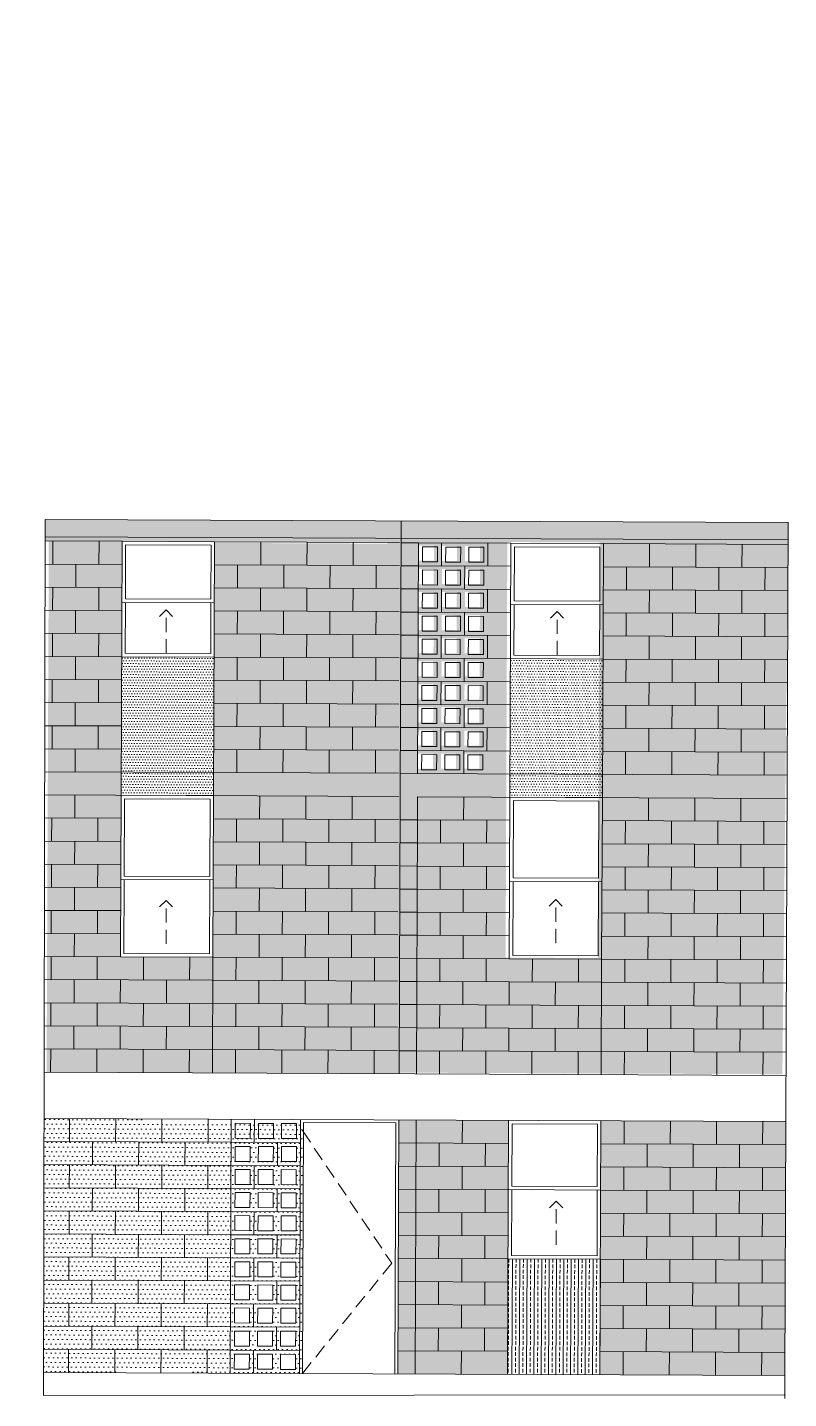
# Model space of a CAD drawing. Header units: inches. Extents: x -26 to 192, y 12 to 124.
# Drawn here: x 49.23 to 62.61, y 100 to 124.14 of the extents above; entities that cross this region are included whole.
import ezdxf

# ---------------------------------------------------------------- set-up
doc = ezdxf.new("R2010")
doc.units = ezdxf.units.IN
doc.header["$MEASUREMENT"] = 0
doc.linetypes.add('HIDDEN', pattern=[0.375, 0.25, -0.125])
for name, color, linetype, lineweight in [('A-ELEV-MBE1', 7, 'Continuous', 35), ('A-ELEV-OVHD', 3, 'HIDDEN', 18), ('A-ELEV-PATT', 8, 'Continuous', 18), ('A-SECT-MCUT', 7, 'Continuous', 35)]:
    doc.layers.add(name, color=color, linetype=linetype, lineweight=lineweight)

msp = doc.modelspace()

# ---------------------------------------------------------------- hatches: boundary and pattern name
at = {"layer": 'A-ELEV-PATT', "lineweight": 0}
h = msp.add_hatch(dxfattribs=at)
h.set_pattern_fill('DOTS,_O', scale=0.049742, angle=90)
h.set_pattern_definition([(90, (134.21021, 679.67103), (-0.078965721, 0.03948286), [0, -0.078965721])])
h.paths.add_polyline_path([(44.283, 115.704), (44.283, 116.531), (38.215, 116.531), (38.215, 115.704)])
h.paths.add_polyline_path([(50.756, 124.139), (52.348, 124.139), (52.348, 124.139), (50.756, 124.139)])
h = msp.add_hatch(dxfattribs=at)
h.set_pattern_fill('DOTS,_O', scale=0.050799, angle=90)
h.set_pattern_definition([(90, (142.39543, 689.23346), (-0.080643944, 0.040321972), [0, -0.080643944])])
h.paths.add_polyline_path([(55.8, 115.453), (49.538, 115.478), (49.537, 115.1), (55.799, 115.068)])
h.paths.add_polyline_path([(57.168, 121.895), (58.793, 121.895), (58.793, 121.895), (57.168, 121.895)])
h = msp.add_hatch(dxfattribs=at)
h.set_pattern_fill('DOTS,_O', scale=0.049742, angle=90)
h.set_pattern_definition([(90, (133.793205, 669.73296), (-0.078965721, 0.03948286), [0, -0.078965721])])
h.paths.add_polyline_path([(44.582, 115.704), (42.93, 115.704), (43.015, 107.547), (44.582, 107.745)])
h.paths.add_polyline_path([(50.339, 114.201), (51.931, 114.201), (51.931, 114.201), (50.339, 114.201)])
h = msp.add_hatch(dxfattribs=at)
h.set_pattern_fill('DOTS', scale=0.050799, angle=179.7612, style=0)
h.set_pattern_definition([(359.761219, (-2.193, -428.23094), (0.040657705, 0.080475202), [0, -0.080643944])])
h.paths.add_polyline_path([(62.607, 115.426), (55.549, 115.454), (55.695, 105.741), (62.502, 105.712)])
h.paths.add_polyline_path([(59.26, 107.758), (57.634, 107.765), (57.665, 115.08), (59.29, 115.073)], flags=16)
h.paths.add_polyline_path([(57.172, 111.495), (56.908, 111.496), (56.909, 111.761), (57.173, 111.759)], flags=16)
h.paths.add_polyline_path([(57.171, 111.353), (57.17, 111.089), (56.906, 111.09), (56.907, 111.354)], flags=16)
h.paths.add_polyline_path([(57.174, 111.902), (56.91, 111.903), (56.911, 112.167), (57.175, 112.166)], flags=16)
h.paths.add_polyline_path([(57.175, 112.308), (56.911, 112.309), (56.912, 112.573), (57.177, 112.572)], flags=16)
h.paths.add_polyline_path([(57.177, 112.714), (56.913, 112.716), (56.914, 112.98), (57.178, 112.979)], flags=16)
h.paths.add_polyline_path([(57.179, 113.121), (56.915, 113.122), (56.916, 113.386), (57.18, 113.385)], flags=16)
h.paths.add_polyline_path([(56.766, 111.497), (56.502, 111.498), (56.503, 111.762), (56.767, 111.761)], flags=16)
h.paths.add_polyline_path([(56.765, 111.355), (56.764, 111.091), (56.5, 111.092), (56.501, 111.356)], flags=16)
h.paths.add_polyline_path([(56.767, 111.903), (56.503, 111.904), (56.504, 112.169), (56.768, 112.168)], flags=16)
h.paths.add_polyline_path([(56.769, 112.31), (56.505, 112.311), (56.506, 112.575), (56.77, 112.574)], flags=16)
h.paths.add_polyline_path([(57.181, 113.527), (56.916, 113.528), (56.917, 113.793), (57.182, 113.791)], flags=16)
h.paths.add_polyline_path([(56.771, 112.716), (56.507, 112.717), (56.508, 112.981), (56.772, 112.98)], flags=16)
h.paths.add_polyline_path([(56.772, 113.123), (56.508, 113.124), (56.509, 113.388), (56.774, 113.387)], flags=16)
h.paths.add_polyline_path([(57.182, 113.934), (56.918, 113.935), (56.919, 114.199), (57.183, 114.198)], flags=16)
h.paths.add_polyline_path([(56.359, 111.499), (56.095, 111.5), (56.096, 111.764), (56.36, 111.763)], flags=16)
h.paths.add_polyline_path([(56.359, 111.356), (56.358, 111.092), (56.093, 111.093), (56.095, 111.358)], flags=16)
h.paths.add_polyline_path([(56.361, 111.905), (56.097, 111.906), (56.098, 112.17), (56.362, 112.169)], flags=16)
h.paths.add_polyline_path([(56.774, 113.529), (56.51, 113.53), (56.511, 113.794), (56.775, 113.793)], flags=16)
h.paths.add_polyline_path([(56.363, 112.311), (56.099, 112.313), (56.1, 112.577), (56.364, 112.576)], flags=16)
h.paths.add_polyline_path([(57.184, 114.34), (56.92, 114.341), (56.921, 114.605), (57.185, 114.604)], flags=16)
h.paths.add_polyline_path([(56.364, 112.718), (56.1, 112.719), (56.101, 112.983), (56.365, 112.982)], flags=16)
h.paths.add_polyline_path([(56.776, 113.935), (56.512, 113.936), (56.513, 114.201), (56.777, 114.199)], flags=16)
h.paths.add_polyline_path([(56.366, 113.124), (56.102, 113.125), (56.103, 113.39), (56.367, 113.388)], flags=16)
h.paths.add_polyline_path([(57.186, 114.746), (56.922, 114.748), (56.923, 115.012), (57.187, 115.011)], flags=16)
h.paths.add_polyline_path([(56.368, 113.531), (56.104, 113.532), (56.105, 113.796), (56.369, 113.795)], flags=16)
h.paths.add_polyline_path([(56.778, 114.342), (56.513, 114.343), (56.515, 114.607), (56.779, 114.606)], flags=16)
h.paths.add_polyline_path([(56.369, 113.937), (56.105, 113.938), (56.106, 114.202), (56.371, 114.201)], flags=16)
h.paths.add_polyline_path([(56.779, 114.748), (56.515, 114.749), (56.516, 115.013), (56.78, 115.012)], flags=16)
h.paths.add_polyline_path([(56.371, 114.343), (56.107, 114.345), (56.108, 114.609), (56.372, 114.608)], flags=16)
h.paths.add_polyline_path([(56.373, 114.75), (56.109, 114.751), (56.11, 115.015), (56.374, 115.014)], flags=16)
h = msp.add_hatch(dxfattribs=at)
h.set_pattern_fill('DOTS,_O', scale=0.049737, angle=90)
h.set_pattern_definition([(90, (135.24174, 668.98364), (-0.078957975, 0.039478988), [0, -0.078957975])])
h.paths.add_polyline_path([(50.891, 115.094), (49.601, 115.099), (49.562, 105.747), (50.865, 105.741)])
h.paths.add_polyline_path([(52.517, 115.087), (52.578, 113.798), (52.605, 112.949), (52.507, 112.649)])
h = msp.add_hatch(dxfattribs=at)
h.set_pattern_fill('DOTS,_O', scale=0.049737, angle=90)
h.set_pattern_definition([(90, (143.326825, 670.00805), (-0.078957975, 0.039478988), [0, -0.078957975])])
h.paths.add_polyline_path([(55.777, 115.051), (52.525, 115.065), (52.478, 105.74), (55.76, 105.721)])
h.paths.add_polyline_path([(59.881, 114.531), (61.473, 114.531), (61.473, 114.531), (59.881, 114.531)])
h = msp.add_hatch(dxfattribs=at)
h.set_pattern_fill('DOTS,_O', scale=0.049742, angle=90)
h.set_pattern_definition([(90, (138.88237, 669.027665), (-0.078965721, 0.03948286), [0, -0.078965721])])
h.paths.add_polyline_path([(44.378, 108.036), (43.978, 107.889), (44.167, 107.496), (44.486, 107.496)])
h.paths.add_polyline_path([(55.428, 113.496), (57.02, 113.496), (57.02, 113.496), (55.428, 113.496)])
h = msp.add_hatch(dxfattribs=at)
h.set_pattern_fill('DOTS', scale=0.03048, angle=179.7612, style=0)
h.set_pattern_definition([(359.761219, (-8.96623, -428.209804), (0.024394623, 0.048285121), [0, -0.0483863662])])
h.paths.add_polyline_path([(52.508, 113.062), (50.883, 113.069), (50.873, 110.631), (52.498, 110.624)])
h = msp.add_hatch(dxfattribs=at)
h.set_pattern_fill('DOTS', scale=0.03048, angle=179.7612, style=0)
h.set_pattern_definition([(359.761219, (-2.12837, -428.25084), (0.024394623, 0.048285121), [0, -0.0483863662])])
h.paths.add_polyline_path([(59.346, 113.021), (57.721, 113.028), (57.711, 110.59), (59.336, 110.583)])
h = msp.add_hatch(dxfattribs=at)
h.set_pattern_fill('DOTS,_O', scale=0.049742, angle=90)
h.set_pattern_definition([(90, (133.92139, 668.16766), (-0.078965721, 0.03948286), [0, -0.078965721])])
h.paths.add_polyline_path([(40.269, 107.347), (39.963, 107.347), (39.963, 105.756), (40.269, 105.756)])
h.paths.add_polyline_path([(50.467, 112.636), (52.059, 112.636), (52.059, 112.636), (50.467, 112.636)])
h = msp.add_hatch(dxfattribs=at)
h.set_pattern_fill('DOTS,_O', scale=0.050799, angle=90)
h.set_pattern_definition([(90, (143.56336, 679.87567), (-0.080643944, 0.040321972), [0, -0.080643944])])
h.paths.add_polyline_path([(52.486, 107.772), (50.861, 107.779), (50.856, 105.742), (52.478, 105.74)])
h.paths.add_polyline_path([(58.336, 112.537), (59.961, 112.537), (59.961, 112.537), (58.336, 112.537)])
h = msp.add_hatch(dxfattribs=at)
h.set_pattern_fill('DOTS,_O', scale=0.049742, angle=90)
h.set_pattern_definition([(90, (136.59008, 667.28755), (-0.078965721, 0.03948286), [0, -0.078965721])])
h.paths.add_polyline_path([(42.194, 107.347), (40.369, 107.348), (40.369, 105.756), (42.194, 105.756)])
h.paths.add_polyline_path([(53.136, 111.756), (54.728, 111.756), (54.728, 111.756), (53.136, 111.756)])
h = msp.add_hatch(dxfattribs=at)
h.set_pattern_fill('DOTS,_O', scale=0.049742, angle=90)
h.set_pattern_definition([(90, (133.49972, 667.01364), (-0.078965721, 0.03948286), [0, -0.078965721])])
h.paths.add_polyline_path([(42.294, 105.656), (38.296, 105.656), (38.296, 105.358), (42.294, 105.358)])
h.paths.add_polyline_path([(50.046, 111.482), (51.637, 111.482), (51.637, 111.482), (50.046, 111.482)])
h = msp.add_hatch(dxfattribs=at)
h.set_pattern_fill('DOTS,_O', scale=0.049742, angle=90)
h.set_pattern_definition([(90, (138.61446, 666.88946), (-0.078965721, 0.03948286), [0, -0.078965721])])
h.paths.add_polyline_path([(44.201, 107.983), (42.41, 107.983), (42.393, 105.358), (44.184, 105.358)])
h.paths.add_polyline_path([(55.16, 111.358), (56.752, 111.358), (56.752, 111.358), (55.16, 111.358)])
h = msp.add_hatch(dxfattribs=at)
h.set_pattern_fill('DOTS', scale=0.050799, angle=359.7612, style=0)
h.set_pattern_definition([(179.761219, (112.22556, 643.762166), (-0.040657705, -0.080475202), [0, -0.080643944])])
h.paths.add_polyline_path([(49.51, 100.464), (54.061, 100.445), (54.08, 104.864), (49.518, 104.934)])
h.paths.add_polyline_path([(51.164, 100.543), (52.282, 100.452), (52.368, 100.452), (50.742, 100.458)], flags=16)
h.paths.add_polyline_path([(52.86, 104.036), (53.125, 104.035), (53.124, 103.771), (52.859, 103.772)], flags=16)
h.paths.add_polyline_path([(52.861, 104.178), (52.862, 104.442), (53.126, 104.441), (53.125, 104.177)], flags=16)
h.paths.add_polyline_path([(52.859, 103.63), (53.123, 103.628), (53.122, 103.364), (52.858, 103.365)], flags=16)
h.paths.add_polyline_path([(52.857, 103.223), (53.121, 103.222), (53.12, 102.958), (52.856, 102.959)], flags=16)
h.paths.add_polyline_path([(52.855, 102.817), (53.12, 102.816), (53.118, 102.552), (52.854, 102.553)], flags=16)
h.paths.add_polyline_path([(52.854, 102.41), (53.118, 102.409), (53.117, 102.145), (52.853, 102.146)], flags=16)
h.paths.add_polyline_path([(53.267, 104.034), (53.531, 104.033), (53.53, 103.769), (53.266, 103.77)], flags=16)
h.paths.add_polyline_path([(53.267, 104.176), (53.269, 104.441), (53.533, 104.44), (53.532, 104.175)], flags=16)
h.paths.add_polyline_path([(53.265, 103.628), (53.529, 103.627), (53.528, 103.363), (53.264, 103.364)], flags=16)
h.paths.add_polyline_path([(53.263, 103.221), (53.528, 103.22), (53.527, 102.956), (53.262, 102.957)], flags=16)
h.paths.add_polyline_path([(52.852, 102.004), (53.116, 102.003), (53.115, 101.739), (52.851, 101.74)], flags=16)
h.paths.add_polyline_path([(53.262, 102.815), (53.526, 102.814), (53.525, 102.55), (53.261, 102.551)], flags=16)
h.paths.add_polyline_path([(53.26, 102.409), (53.524, 102.408), (53.523, 102.143), (53.259, 102.145)], flags=16)
h.paths.add_polyline_path([(52.85, 101.598), (53.114, 101.596), (53.113, 101.332), (52.849, 101.333)], flags=16)
h.paths.add_polyline_path([(53.673, 104.033), (53.937, 104.031), (53.936, 103.767), (53.672, 103.768)], flags=16)
h.paths.add_polyline_path([(53.674, 104.175), (53.675, 104.439), (53.939, 104.438), (53.938, 104.174)], flags=16)
h.paths.add_polyline_path([(53.672, 103.626), (53.936, 103.625), (53.935, 103.361), (53.67, 103.362)], flags=16)
h.paths.add_polyline_path([(53.258, 102.002), (53.523, 102.001), (53.521, 101.737), (53.257, 101.738)], flags=16)
h.paths.add_polyline_path([(53.67, 103.22), (53.934, 103.219), (53.933, 102.955), (53.669, 102.956)], flags=16)
h.paths.add_polyline_path([(52.849, 101.191), (53.113, 101.19), (53.112, 100.926), (52.847, 100.927)], flags=16)
h.paths.add_polyline_path([(53.668, 102.813), (53.932, 102.812), (53.931, 102.548), (53.667, 102.549)], flags=16)
h.paths.add_polyline_path([(53.257, 101.596), (53.521, 101.595), (53.52, 101.331), (53.256, 101.332)], flags=16)
h.paths.add_polyline_path([(53.666, 102.407), (53.931, 102.406), (53.93, 102.142), (53.665, 102.143)], flags=16)
h.paths.add_polyline_path([(52.847, 100.785), (53.111, 100.784), (53.11, 100.52), (52.846, 100.521)], flags=16)
h.paths.add_polyline_path([(53.665, 102.001), (53.929, 101.999), (53.928, 101.735), (53.664, 101.736)], flags=16)
h.paths.add_polyline_path([(53.255, 101.19), (53.519, 101.188), (53.518, 100.924), (53.254, 100.925)], flags=16)
h.paths.add_polyline_path([(53.663, 101.594), (53.927, 101.593), (53.926, 101.329), (53.662, 101.33)], flags=16)
h.paths.add_polyline_path([(53.253, 100.783), (53.517, 100.782), (53.516, 100.518), (53.252, 100.519)], flags=16)
h.paths.add_polyline_path([(53.661, 101.188), (53.926, 101.187), (53.924, 100.923), (53.66, 100.924)], flags=16)
h.paths.add_polyline_path([(53.66, 100.781), (53.924, 100.78), (53.923, 100.516), (53.659, 100.517)], flags=16)
h = msp.add_hatch(dxfattribs=at)
h.set_pattern_fill('DOTS', scale=0.050799, angle=179.7612, style=0)
h.set_pattern_definition([(359.76122, (-28.1374, -428.14245), (0.040657705, 0.080475202), [0, -0.080643944])])
h.paths.add_polyline_path([(57.687, 104.9), (55.756, 104.908), (55.738, 100.438), (57.668, 100.43)])
h.paths.add_polyline_path([(62.564, 104.88), (59.312, 104.893), (59.294, 100.423), (62.545, 100.409)])
h = msp.add_hatch(dxfattribs=at)
h.set_pattern_fill('BRASS', scale=0.02032, angle=269.7612, style=0)
h.set_pattern_definition([(89.76122, (3.15472, -428.27286), (-0.12902919, 0.000537734), []), (89.76122, (3.0902, -428.27259), (-0.12902919, 0.000537734), [0.064515155, -0.032257577])])
h.paths.add_polyline_path([(59.302, 102.455), (57.677, 102.462), (57.668, 100.43), (59.294, 100.423)])

# ---------------------------------------------------------------- linework, layer by layer
at = {"layer": 'A-ELEV-MBE1', "color": 7, "lineweight": 0}
for p, q in [((49.538, 115.478), (49.509, 100.057)), ((62.611, 115.426), (49.538, 115.478)), ((55.8, 115.453), (55.76, 105.721)), ((62.607, 115.426), (62.545, 100.409)), ((62.61, 115.121), (49.537, 115.175)), ((50.891, 115.094), (49.537, 115.1)), ((49.67, 114.693), (49.672, 115.099)), ((50.483, 114.689), (50.485, 115.096)), ((50.891, 115.094), (50.873, 110.624)), ((52.517, 115.087), (50.891, 115.094)), ((50.952, 115.033), (50.948, 114.078)), ((52.456, 115.027), (50.952, 115.033)), ((52.456, 115.027), (52.452, 114.072)), ((52.517, 115.087), (52.498, 110.617)), ((52.517, 115.087), (55.768, 115.074)), ((53.33, 115.084), (53.328, 114.678)), ((54.142, 115.081), (54.141, 114.674)), ((54.955, 115.077), (54.954, 114.671)), ((56.104, 115.067), (55.799, 115.068)), ((56.087, 111.003), (56.104, 115.067)), ((57.729, 115.06), (56.104, 115.067)), ((56.508, 114.658), (56.51, 115.065)), ((57.321, 114.655), (57.323, 115.061)), ((57.729, 115.06), (57.711, 110.59)), ((59.355, 115.053), (57.729, 115.06)), ((57.79, 114.999), (57.786, 114.044)), ((59.294, 114.992), (57.79, 114.999)), ((59.294, 114.992), (59.29, 114.037)), ((59.355, 115.053), (59.336, 110.583)), ((59.355, 115.053), (62.606, 115.039)), ((60.168, 115.05), (60.166, 114.643)), ((60.98, 115.046), (60.979, 114.64)), ((61.793, 115.043), (61.791, 114.636)), ((50.89, 114.688), (49.536, 114.693)), ((50.075, 114.285), (50.077, 114.691)), ((55.766, 114.667), (52.515, 114.681)), ((52.922, 114.679), (52.92, 114.273)), ((53.734, 114.676), (53.733, 114.269)), ((54.547, 114.672), (54.545, 114.266)), ((55.36, 114.669), (55.358, 114.263)), ((56.102, 114.66), (55.797, 114.661)), ((57.727, 114.653), (56.102, 114.66)), ((56.913, 114.25), (56.915, 114.657)), ((62.604, 114.633), (59.353, 114.647)), ((59.759, 114.645), (59.758, 114.239)), ((60.572, 114.642), (60.571, 114.235)), ((61.385, 114.638), (61.383, 114.232)), ((62.198, 114.635), (62.196, 114.228)), ((50.888, 114.281), (49.536, 114.287)), ((49.667, 113.88), (49.669, 114.286)), ((50.48, 113.877), (50.481, 114.283)), ((55.765, 114.261), (52.513, 114.275)), ((53.326, 114.271), (53.325, 113.865)), ((54.139, 114.268), (54.137, 113.861)), ((54.952, 114.264), (54.95, 113.858)), ((56.1, 114.254), (55.795, 114.255)), ((57.726, 114.247), (56.1, 114.254)), ((56.505, 113.846), (56.507, 114.252)), ((57.318, 113.842), (57.319, 114.249)), ((62.602, 114.227), (59.351, 114.24)), ((60.164, 114.237), (60.162, 113.83)), ((60.977, 114.233), (60.975, 113.827)), ((61.79, 114.23), (61.788, 113.824)), ((50.948, 114.017), (50.944, 113.123)), ((52.451, 114.011), (52.448, 113.117)), ((57.786, 113.983), (57.782, 113.089)), ((59.289, 113.976), (59.286, 113.082)), ((50.886, 113.875), (49.535, 113.881)), ((50.072, 113.472), (50.073, 113.878)), ((55.763, 113.855), (52.512, 113.868)), ((52.918, 113.866), (52.916, 113.46)), ((53.731, 113.863), (53.729, 113.457)), ((54.544, 113.86), (54.542, 113.453)), ((55.357, 113.856), (55.355, 113.45)), ((56.099, 113.847), (55.794, 113.849)), ((57.724, 113.841), (56.099, 113.847)), ((56.91, 113.438), (56.911, 113.844)), ((62.601, 113.82), (59.35, 113.834)), ((59.756, 113.832), (59.754, 113.426)), ((60.569, 113.829), (60.567, 113.422)), ((61.382, 113.825), (61.38, 113.419)), ((62.194, 113.822), (62.193, 113.416)), ((50.885, 113.469), (49.534, 113.474)), ((49.664, 113.067), (49.665, 113.474)), ((50.476, 113.064), (50.478, 113.47)), ((55.761, 113.448), (52.51, 113.462)), ((53.323, 113.458), (53.321, 113.052)), ((54.136, 113.455), (54.134, 113.049)), ((54.948, 113.452), (54.947, 113.045)), ((56.097, 113.441), (55.792, 113.442)), ((57.722, 113.434), (56.097, 113.441)), ((56.501, 113.033), (56.503, 113.439)), ((57.314, 113.03), (57.316, 113.436)), ((62.599, 113.414), (59.348, 113.427)), ((60.161, 113.424), (60.159, 113.018)), ((60.974, 113.421), (60.972, 113.014)), ((61.786, 113.417), (61.785, 113.011)), ((50.883, 113.062), (49.533, 113.068)), ((50.068, 112.659), (50.07, 113.065)), ((52.508, 113.055), (50.883, 113.062)), ((52.448, 113.117), (50.944, 113.123)), ((55.76, 113.042), (52.508, 113.055)), ((52.915, 113.054), (52.913, 112.647)), ((53.728, 113.05), (53.726, 112.644)), ((54.54, 113.047), (54.539, 112.64)), ((55.353, 113.043), (55.351, 112.637)), ((56.095, 113.035), (55.79, 113.036)), ((57.721, 113.028), (56.095, 113.035)), ((56.906, 112.625), (56.908, 113.031)), ((59.346, 113.021), (57.721, 113.028)), ((59.286, 113.082), (57.782, 113.089)), ((62.597, 113.008), (59.346, 113.021)), ((59.753, 113.019), (59.751, 112.613)), ((60.565, 113.016), (60.564, 112.61)), ((61.378, 113.013), (61.377, 112.606)), ((62.191, 113.009), (62.189, 112.603)), ((50.881, 112.656), (49.533, 112.661)), ((49.66, 112.254), (49.662, 112.661)), ((50.473, 112.251), (50.475, 112.657)), ((55.758, 112.635), (52.507, 112.649)), ((53.319, 112.646), (53.318, 112.239)), ((54.132, 112.642), (54.131, 112.236)), ((54.945, 112.639), (54.943, 112.232)), ((56.094, 112.628), (55.789, 112.63)), ((57.719, 112.621), (56.093, 112.628)), ((56.498, 112.22), (56.5, 112.627)), ((57.311, 112.217), (57.313, 112.623)), ((62.596, 112.601), (59.345, 112.615)), ((60.157, 112.611), (60.156, 112.205)), ((60.97, 112.608), (60.968, 112.202)), ((61.783, 112.605), (61.781, 112.198)), ((50.879, 112.249), (49.532, 112.255)), ((50.065, 111.846), (50.067, 112.253)), ((55.756, 112.229), (52.505, 112.243)), ((52.911, 112.241), (52.91, 111.834)), ((53.724, 112.237), (53.722, 111.831)), ((54.537, 112.234), (54.535, 111.828)), ((55.35, 112.231), (55.348, 111.824)), ((56.092, 112.222), (55.787, 112.223)), ((57.717, 112.215), (56.092, 112.222)), ((56.903, 111.812), (56.905, 112.218)), ((62.594, 112.195), (59.343, 112.208)), ((59.749, 112.207), (59.748, 111.8)), ((60.562, 112.203), (60.56, 111.797)), ((61.375, 112.2), (61.373, 111.793)), ((62.188, 112.196), (62.186, 111.79)), ((50.878, 111.843), (49.531, 111.848)), ((49.657, 111.442), (49.659, 111.848)), ((50.47, 111.438), (50.471, 111.845)), ((55.754, 111.823), (52.503, 111.836)), ((53.316, 111.833), (53.314, 111.426)), ((54.129, 111.829), (54.127, 111.423)), ((54.942, 111.826), (54.94, 111.42)), ((56.09, 111.815), (55.785, 111.817)), ((57.716, 111.809), (56.09, 111.815)), ((56.495, 111.407), (56.496, 111.814)), ((57.307, 111.404), (57.309, 111.81)), ((62.592, 111.788), (59.341, 111.802)), ((60.154, 111.799), (60.152, 111.392)), ((60.967, 111.795), (60.965, 111.389)), ((61.78, 111.792), (61.778, 111.385)), ((50.876, 111.437), (49.53, 111.442)), ((50.062, 111.034), (50.063, 111.44)), ((55.753, 111.416), (52.502, 111.43)), ((52.908, 111.428), (52.906, 111.022)), ((53.721, 111.425), (53.719, 111.018)), ((54.534, 111.421), (54.532, 111.015)), ((55.346, 111.418), (55.345, 111.012)), ((56.088, 111.409), (55.784, 111.41)), ((57.714, 111.402), (56.088, 111.409)), ((56.899, 110.999), (56.901, 111.406)), ((62.591, 111.382), (59.339, 111.396)), ((59.746, 111.394), (59.744, 110.987)), ((60.559, 111.39), (60.557, 110.984)), ((61.371, 111.387), (61.37, 110.981)), ((62.184, 111.384), (62.183, 110.977)), ((49.53, 111.036), (55.751, 111.01)), ((55.782, 111.004), (62.589, 110.976)), ((49.529, 110.629), (55.749, 110.603)), ((50.06, 110.627), (50.058, 110.221)), ((50.873, 110.624), (50.861, 107.779)), ((52.498, 110.617), (50.873, 110.624)), ((50.933, 110.563), (50.928, 109.201)), ((52.437, 110.556), (50.933, 110.563)), ((52.437, 110.556), (52.431, 109.195)), ((52.498, 110.617), (52.486, 107.772)), ((53.311, 110.614), (53.309, 110.207)), ((54.124, 110.61), (54.122, 110.204)), ((54.937, 110.607), (54.935, 110.2)), ((56.085, 110.596), (56.083, 110.19)), ((56.085, 110.596), (62.587, 110.569)), ((56.898, 110.593), (56.896, 110.186)), ((57.711, 110.59), (57.699, 107.745)), ((59.336, 110.583), (57.711, 110.59)), ((59.336, 110.583), (59.324, 107.738)), ((60.149, 110.579), (60.147, 110.173)), ((60.962, 110.576), (60.96, 110.17)), ((61.774, 110.573), (61.773, 110.166)), ((57.771, 110.528), (57.766, 109.167)), ((59.275, 110.522), (57.771, 110.528)), ((59.275, 110.522), (59.269, 109.161)), ((50.871, 110.217), (49.528, 110.223)), ((49.652, 110.222), (49.65, 109.816)), ((50.465, 110.219), (50.463, 109.813)), ((55.748, 110.197), (52.497, 110.211)), ((52.903, 110.209), (52.901, 109.803)), ((53.716, 110.206), (53.714, 109.799)), ((54.528, 110.202), (54.527, 109.796)), ((55.341, 110.199), (55.34, 109.792)), ((56.083, 110.19), (55.778, 110.191)), ((56.083, 110.19), (56.065, 105.72)), ((57.709, 110.183), (56.083, 110.19)), ((56.49, 110.188), (56.488, 109.782)), ((57.302, 110.185), (57.301, 109.778)), ((62.586, 110.163), (59.334, 110.176)), ((59.741, 110.175), (59.739, 109.768)), ((60.554, 110.171), (60.552, 109.765)), ((61.366, 110.168), (61.365, 109.761)), ((62.179, 110.164), (62.177, 109.758)), ((50.869, 109.811), (49.527, 109.817)), ((50.057, 109.814), (50.055, 109.408)), ((55.746, 109.791), (52.495, 109.804)), ((53.308, 109.801), (53.306, 109.394)), ((54.12, 109.797), (54.119, 109.391)), ((54.933, 109.794), (54.932, 109.388)), ((56.082, 109.783), (55.777, 109.785)), ((57.707, 109.777), (56.082, 109.783)), ((56.894, 109.78), (56.893, 109.374)), ((62.584, 109.756), (59.333, 109.77)), ((60.145, 109.767), (60.144, 109.36)), ((60.958, 109.763), (60.957, 109.357)), ((61.771, 109.76), (61.769, 109.353)), ((50.868, 109.405), (49.526, 109.41)), ((49.648, 109.41), (49.647, 109.003)), ((50.461, 109.406), (50.459, 109)), ((55.744, 109.384), (52.493, 109.398)), ((52.9, 109.396), (52.898, 108.99)), ((53.712, 109.393), (53.711, 108.986)), ((54.525, 109.389), (54.523, 108.983)), ((55.338, 109.386), (55.336, 108.98)), ((56.08, 109.377), (55.775, 109.378)), ((57.705, 109.37), (56.08, 109.377)), ((56.486, 109.375), (56.485, 108.969)), ((57.299, 109.372), (57.297, 108.966)), ((62.582, 109.35), (59.331, 109.364)), ((59.737, 109.362), (59.736, 108.955)), ((60.55, 109.358), (60.548, 108.952)), ((61.363, 109.355), (61.361, 108.949)), ((62.176, 109.352), (62.174, 108.945)), ((50.927, 109.14), (50.922, 107.84)), ((52.431, 109.134), (52.426, 107.833)), ((57.765, 109.106), (57.76, 107.805)), ((59.269, 109.1), (59.264, 107.799)), ((50.866, 108.998), (49.526, 109.004)), ((50.053, 109.002), (50.051, 108.595)), ((55.743, 108.978), (52.491, 108.991)), ((53.304, 108.988), (53.303, 108.582)), ((54.117, 108.985), (54.115, 108.578)), ((54.93, 108.981), (54.928, 108.575)), ((56.078, 108.971), (55.773, 108.972)), ((57.704, 108.964), (56.078, 108.971)), ((56.891, 108.967), (56.889, 108.561)), ((62.58, 108.944), (59.329, 108.957)), ((60.142, 108.954), (60.14, 108.547)), ((60.955, 108.95), (60.953, 108.544)), ((61.768, 108.947), (61.766, 108.541)), ((50.864, 108.592), (49.525, 108.597)), ((49.645, 108.597), (49.643, 108.19)), ((50.458, 108.594), (50.456, 108.187)), ((55.741, 108.571), (52.49, 108.585)), ((52.896, 108.583), (52.894, 108.177)), ((53.709, 108.58), (53.707, 108.174)), ((54.522, 108.577), (54.52, 108.17)), ((55.335, 108.573), (55.333, 108.167)), ((56.076, 108.564), (55.772, 108.566)), ((57.702, 108.558), (56.076, 108.564)), ((56.483, 108.563), (56.481, 108.156)), ((57.296, 108.559), (57.294, 108.153)), ((62.579, 108.537), (59.328, 108.551)), ((59.734, 108.549), (59.732, 108.143)), ((60.547, 108.546), (60.545, 108.139)), ((61.36, 108.542), (61.358, 108.136)), ((62.172, 108.539), (62.171, 108.133)), ((50.863, 108.185), (49.524, 108.191)), ((50.05, 108.189), (50.048, 107.782)), ((55.739, 108.165), (52.488, 108.179)), ((53.301, 108.175), (53.299, 107.769)), ((54.114, 108.172), (54.112, 107.765)), ((54.926, 108.168), (54.925, 107.762)), ((56.075, 108.158), (55.77, 108.159)), ((57.7, 108.151), (56.075, 108.158)), ((56.888, 108.155), (56.886, 107.748)), ((62.577, 108.131), (59.326, 108.144)), ((60.139, 108.141), (60.137, 107.735)), ((60.951, 108.138), (60.95, 107.731)), ((61.764, 108.134), (61.763, 107.728)), ((50.861, 107.779), (49.523, 107.785)), ((49.642, 107.784), (49.64, 107.378)), ((50.454, 107.781), (50.453, 107.374)), ((52.486, 107.772), (50.861, 107.779)), ((52.426, 107.833), (50.922, 107.84)), ((51.267, 107.777), (51.265, 107.371)), ((52.08, 107.774), (52.078, 107.368)), ((52.486, 107.772), (52.478, 105.74)), ((55.738, 107.759), (52.486, 107.772)), ((52.893, 107.771), (52.891, 107.364)), ((53.706, 107.767), (53.704, 107.361)), ((54.518, 107.764), (54.517, 107.357)), ((55.331, 107.76), (55.329, 107.354)), ((56.073, 107.752), (55.768, 107.753)), ((57.699, 107.745), (56.073, 107.752)), ((56.479, 107.75), (56.478, 107.343)), ((57.292, 107.746), (57.291, 107.34)), ((59.324, 107.738), (57.699, 107.745)), ((59.264, 107.799), (57.76, 107.805)), ((58.105, 107.743), (58.103, 107.337)), ((58.918, 107.74), (58.916, 107.333)), ((59.324, 107.738), (59.316, 105.706)), ((62.575, 107.724), (59.324, 107.738)), ((59.731, 107.736), (59.729, 107.33)), ((60.543, 107.733), (60.542, 107.327)), ((61.356, 107.73), (61.355, 107.323)), ((62.169, 107.726), (62.167, 107.32)), ((52.485, 107.366), (49.523, 107.378)), ((50.046, 107.376), (50.045, 106.97)), ((50.859, 107.373), (50.857, 106.966)), ((51.672, 107.369), (51.67, 106.963)), ((55.736, 107.352), (52.485, 107.366)), ((53.297, 107.362), (53.296, 106.956)), ((54.11, 107.359), (54.109, 106.953)), ((54.923, 107.356), (54.921, 106.949)), ((56.072, 107.345), (55.767, 107.346)), ((59.323, 107.332), (56.072, 107.345)), ((56.884, 107.342), (56.883, 106.935)), ((57.697, 107.338), (57.695, 106.932)), ((58.51, 107.335), (58.508, 106.929)), ((62.574, 107.318), (59.323, 107.332)), ((60.135, 107.328), (60.134, 106.922)), ((60.948, 107.325), (60.946, 106.918)), ((61.761, 107.321), (61.759, 106.915)), ((52.483, 106.959), (49.522, 106.972)), ((49.638, 106.971), (49.637, 106.565)), ((50.451, 106.968), (50.449, 106.562)), ((51.264, 106.965), (51.262, 106.558)), ((52.077, 106.961), (52.075, 106.555)), ((55.734, 106.946), (52.483, 106.959)), ((52.889, 106.958), (52.888, 106.551)), ((53.702, 106.954), (53.7, 106.548)), ((54.515, 106.951), (54.513, 106.545)), ((55.328, 106.948), (55.326, 106.541)), ((56.07, 106.939), (55.765, 106.94)), ((59.321, 106.925), (56.07, 106.939)), ((56.476, 106.937), (56.474, 106.531)), ((57.289, 106.934), (57.287, 106.527)), ((58.102, 106.93), (58.1, 106.524)), ((58.914, 106.927), (58.913, 106.521)), ((62.572, 106.912), (59.321, 106.925)), ((59.727, 106.924), (59.726, 106.517)), ((60.54, 106.92), (60.538, 106.514)), ((61.353, 106.917), (61.351, 106.51)), ((62.166, 106.913), (62.164, 106.507)), ((52.481, 106.553), (49.521, 106.565)), ((50.043, 106.563), (50.041, 106.157)), ((50.856, 106.56), (50.854, 106.153)), ((51.669, 106.556), (51.667, 106.15)), ((55.732, 106.54), (52.481, 106.553)), ((53.294, 106.55), (53.292, 106.143)), ((54.107, 106.546), (54.105, 106.14)), ((54.92, 106.543), (54.918, 106.137)), ((56.068, 106.532), (55.763, 106.534)), ((59.319, 106.519), (56.068, 106.532)), ((56.881, 106.529), (56.879, 106.123)), ((57.694, 106.526), (57.692, 106.119)), ((58.506, 106.522), (58.505, 106.116)), ((62.57, 106.505), (59.319, 106.519)), ((60.132, 106.515), (60.13, 106.109)), ((60.945, 106.512), (60.943, 106.106)), ((61.758, 106.509), (61.756, 106.102)), ((52.48, 106.147), (49.52, 106.159)), ((49.635, 106.159), (49.633, 105.752)), ((50.448, 106.155), (50.446, 105.749)), ((51.26, 106.152), (51.259, 105.745)), ((52.073, 106.148), (52.071, 105.742)), ((55.731, 106.133), (52.48, 106.147)), ((52.886, 106.145), (52.884, 105.739)), ((53.699, 106.142), (53.697, 105.735)), ((54.512, 106.138), (54.51, 105.732)), ((55.324, 106.135), (55.323, 105.728)), ((56.066, 106.126), (55.762, 106.127)), ((59.317, 106.112), (56.066, 106.126)), ((56.473, 106.124), (56.471, 105.718)), ((57.285, 106.121), (57.284, 105.715)), ((58.098, 106.118), (58.097, 105.711)), ((58.911, 106.114), (58.909, 105.708)), ((62.569, 106.099), (59.317, 106.112)), ((59.724, 106.111), (59.722, 105.704)), ((60.537, 106.107), (60.535, 105.701)), ((61.349, 106.104), (61.348, 105.698)), ((62.162, 106.101), (62.161, 105.694)), ((62.567, 105.692), (49.52, 105.747)), ((62.564, 104.88), (49.518, 104.934)), ((49.965, 104.932), (49.964, 104.526)), ((50.778, 104.929), (50.776, 104.522)), ((51.591, 104.925), (51.589, 104.519)), ((52.404, 104.922), (52.402, 104.516)), ((52.81, 104.92), (52.791, 100.45)), ((53.217, 104.919), (53.215, 104.512)), ((54.029, 104.915), (54.011, 100.445)), ((55.756, 104.908), (55.738, 100.438)), ((56.061, 104.907), (56.043, 100.436)), ((56.874, 104.903), (56.872, 104.497)), ((57.668, 100.43), (57.687, 104.9)), ((57.748, 104.839), (57.743, 103.742)), ((59.251, 104.833), (57.748, 104.839)), ((59.251, 104.833), (59.247, 103.735)), ((59.312, 104.893), (59.294, 100.423)), ((59.719, 104.892), (59.717, 104.485)), ((60.532, 104.888), (60.53, 104.482)), ((61.344, 104.885), (61.343, 104.478)), ((62.157, 104.881), (62.155, 104.475)), ((52.808, 104.514), (49.517, 104.528)), ((50.37, 104.524), (50.368, 104.118)), ((51.183, 104.521), (51.181, 104.114)), ((51.996, 104.517), (51.994, 104.111)), ((52.808, 104.514), (54.028, 104.509)), ((53.621, 104.511), (53.62, 104.104)), ((57.685, 104.494), (55.755, 104.502)), ((56.466, 104.499), (56.464, 104.092)), ((57.279, 104.495), (57.277, 104.089)), ((62.562, 104.473), (59.311, 104.487)), ((60.123, 104.483), (60.122, 104.077)), ((60.936, 104.48), (60.935, 104.074)), ((61.749, 104.477), (61.747, 104.07)), ((52.807, 104.108), (49.517, 104.121)), ((49.962, 104.119), (49.96, 103.713)), ((50.775, 104.116), (50.773, 103.71)), ((51.588, 104.113), (51.586, 103.706)), ((52.4, 104.109), (52.399, 103.703)), ((52.807, 104.108), (54.026, 104.102)), ((53.213, 104.106), (53.211, 103.699)), ((57.683, 104.087), (55.753, 104.095)), ((56.871, 104.091), (56.869, 103.684)), ((62.56, 104.067), (59.309, 104.08)), ((59.715, 104.079), (59.714, 103.672)), ((60.528, 104.075), (60.526, 103.669)), ((61.341, 104.072), (61.339, 103.666)), ((62.154, 104.069), (62.152, 103.662)), ((52.805, 103.701), (49.516, 103.715)), ((50.367, 103.711), (50.365, 103.305)), ((51.179, 103.708), (51.178, 103.302)), ((51.992, 103.705), (51.991, 103.298)), ((52.805, 103.701), (54.024, 103.696)), ((53.618, 103.698), (53.616, 103.291)), ((58.088, 103.679), (55.751, 103.689)), ((56.463, 103.686), (56.461, 103.28)), ((57.275, 103.683), (57.274, 103.276)), ((57.743, 103.681), (57.738, 102.522)), ((59.246, 103.674), (59.242, 102.516)), ((62.558, 103.661), (59.307, 103.674)), ((60.12, 103.671), (60.118, 103.264)), ((60.933, 103.667), (60.931, 103.261)), ((61.746, 103.664), (61.744, 103.258)), ((52.803, 103.295), (49.515, 103.308)), ((49.959, 103.307), (49.957, 102.9)), ((50.771, 103.303), (50.77, 102.897)), ((51.584, 103.3), (51.582, 102.893)), ((52.397, 103.296), (52.395, 102.89)), ((52.803, 103.295), (54.023, 103.29)), ((53.21, 103.293), (53.208, 102.887)), ((57.68, 103.274), (55.75, 103.283)), ((56.867, 103.278), (56.866, 102.871)), ((62.557, 103.254), (59.306, 103.268)), ((59.712, 103.266), (59.71, 102.86)), ((60.525, 103.263), (60.523, 102.856)), ((61.338, 103.259), (61.336, 102.853)), ((62.15, 103.256), (62.149, 102.849)), ((52.802, 102.888), (49.514, 102.902)), ((50.363, 102.899), (50.362, 102.492)), ((51.176, 102.895), (51.174, 102.489)), ((51.989, 102.892), (51.987, 102.485)), ((52.802, 102.888), (54.021, 102.883)), ((53.614, 102.885), (53.613, 102.479)), ((57.678, 102.868), (55.748, 102.876)), ((56.459, 102.873), (56.457, 102.467)), ((57.272, 102.87), (57.27, 102.463)), ((62.555, 102.848), (59.304, 102.861)), ((60.117, 102.858), (60.115, 102.452)), ((60.929, 102.855), (60.928, 102.448)), ((61.742, 102.851), (61.741, 102.445)), ((52.8, 102.482), (49.514, 102.496)), ((49.955, 102.494), (49.954, 102.087)), ((50.768, 102.49), (50.766, 102.084)), ((51.581, 102.487), (51.579, 102.081)), ((52.394, 102.484), (52.392, 102.077)), ((52.8, 102.482), (54.019, 102.477)), ((53.206, 102.48), (53.205, 102.074)), ((57.677, 102.462), (55.746, 102.47)), ((56.864, 102.465), (56.862, 102.059)), ((59.302, 102.455), (57.677, 102.462)), ((59.242, 102.516), (57.738, 102.522)), ((62.553, 102.441), (59.302, 102.455)), ((59.709, 102.453), (59.707, 102.047)), ((60.521, 102.45), (60.52, 102.043)), ((61.334, 102.446), (61.332, 102.04)), ((62.147, 102.443), (62.145, 102.037)), ((52.798, 102.076), (49.513, 102.089)), ((50.36, 102.086), (50.358, 101.679)), ((51.173, 102.082), (51.171, 101.676)), ((51.985, 102.079), (51.984, 101.673)), ((52.798, 102.076), (54.017, 102.071)), ((53.611, 102.072), (53.609, 101.666)), ((57.675, 102.055), (55.745, 102.063)), ((56.456, 102.06), (56.454, 101.654)), ((57.269, 102.057), (57.267, 101.651)), ((62.552, 102.035), (59.301, 102.049)), ((60.113, 102.045), (60.112, 101.639)), ((60.926, 102.042), (60.924, 101.635)), ((61.739, 102.038), (61.737, 101.632)), ((52.797, 101.669), (49.512, 101.683)), ((49.952, 101.681), (49.95, 101.275)), ((50.765, 101.678), (50.763, 101.271)), ((51.577, 101.674), (51.576, 101.268)), ((52.39, 101.671), (52.388, 101.265)), ((52.797, 101.669), (54.016, 101.664)), ((53.203, 101.668), (53.201, 101.261)), ((57.673, 101.649), (55.743, 101.657)), ((56.86, 101.652), (56.859, 101.246)), ((62.55, 101.629), (59.299, 101.642)), ((59.705, 101.64), (59.704, 101.234)), ((60.518, 101.637), (60.516, 101.231)), ((61.331, 101.634), (61.329, 101.227)), ((62.144, 101.63), (62.142, 101.224)), ((52.795, 101.263), (49.511, 101.277)), ((50.357, 101.273), (50.355, 100.867)), ((51.169, 101.27), (51.168, 100.863)), ((51.982, 101.266), (51.98, 100.86)), ((52.795, 101.263), (54.014, 101.258)), ((53.608, 101.259), (53.606, 100.853)), ((57.672, 101.243), (55.741, 101.251)), ((56.452, 101.248), (56.451, 100.841)), ((57.265, 101.244), (57.263, 100.838)), ((62.548, 101.222), (59.297, 101.236)), ((60.11, 101.232), (60.108, 100.826)), ((60.923, 101.229), (60.921, 100.823)), ((61.735, 101.226), (61.734, 100.819)), ((52.793, 100.856), (49.511, 100.87)), ((49.948, 100.868), (49.947, 100.462)), ((50.761, 100.865), (50.76, 100.459)), ((51.574, 100.862), (51.572, 100.455)), ((52.387, 100.858), (52.385, 100.452)), ((52.793, 100.856), (54.012, 100.851)), ((53.2, 100.855), (53.198, 100.448)), ((57.67, 100.836), (55.74, 100.844)), ((56.857, 100.84), (56.855, 100.433)), ((62.547, 100.816), (59.295, 100.829)), ((59.702, 100.828), (59.7, 100.421)), ((60.515, 100.824), (60.513, 100.418)), ((61.327, 100.821), (61.326, 100.414)), ((62.14, 100.817), (62.138, 100.411)), ((62.545, 100.409), (49.51, 100.464)), ((62.545, 100.409), (62.543, 100.003))]:
    msp.add_line(p, q, dxfattribs=at)
for points in [[(56.438, 114.73), (56.173, 114.731), (56.174, 114.995), (56.439, 114.994)], [(56.844, 114.728), (56.58, 114.729), (56.581, 114.993), (56.845, 114.992)], [(57.25, 114.727), (56.986, 114.728), (56.987, 114.992), (57.251, 114.991)], [(56.436, 114.324), (56.172, 114.325), (56.173, 114.589), (56.437, 114.588)], [(56.842, 114.322), (56.578, 114.323), (56.579, 114.587), (56.843, 114.586)], [(57.249, 114.32), (56.984, 114.321), (56.986, 114.585), (57.25, 114.584)], [(56.434, 113.917), (56.17, 113.918), (56.171, 114.182), (56.435, 114.181)], [(56.84, 113.915), (56.576, 113.917), (56.577, 114.181), (56.842, 114.18)], [(57.247, 113.914), (56.983, 113.915), (56.984, 114.179), (57.248, 114.178)], [(56.432, 113.511), (56.168, 113.512), (56.169, 113.776), (56.433, 113.775)], [(56.839, 113.509), (56.575, 113.51), (56.576, 113.774), (56.84, 113.773)], [(57.245, 113.507), (56.981, 113.508), (56.982, 113.773), (57.246, 113.772)], [(56.431, 113.104), (56.167, 113.105), (56.168, 113.37), (56.432, 113.368)], [(56.837, 113.103), (56.573, 113.104), (56.574, 113.368), (56.838, 113.367)], [(57.243, 113.101), (56.979, 113.102), (56.98, 113.366), (57.245, 113.365)], [(56.429, 112.698), (56.165, 112.699), (56.166, 112.963), (56.43, 112.962)], [(56.835, 112.696), (56.571, 112.697), (56.572, 112.962), (56.836, 112.96)], [(57.242, 112.695), (56.978, 112.696), (56.979, 112.96), (57.243, 112.959)], [(56.427, 112.292), (56.163, 112.293), (56.164, 112.557), (56.428, 112.556)], [(56.834, 112.29), (56.57, 112.291), (56.571, 112.555), (56.835, 112.554)], [(57.24, 112.288), (56.976, 112.289), (56.977, 112.553), (57.241, 112.552)], [(56.426, 111.885), (56.161, 111.886), (56.163, 112.15), (56.427, 112.149)], [(56.832, 111.883), (56.568, 111.885), (56.569, 112.149), (56.833, 112.148)], [(57.238, 111.882), (56.974, 111.883), (56.975, 112.147), (57.24, 112.146)], [(56.424, 111.479), (56.16, 111.48), (56.161, 111.744), (56.425, 111.743)], [(56.83, 111.477), (56.566, 111.478), (56.567, 111.742), (56.831, 111.741)], [(57.237, 111.475), (56.973, 111.476), (56.974, 111.741), (57.238, 111.74)], [(56.422, 111.072), (56.158, 111.073), (56.159, 111.338), (56.423, 111.337)], [(56.829, 111.071), (56.564, 111.072), (56.566, 111.336), (56.83, 111.335)], [(57.235, 111.069), (56.971, 111.07), (56.972, 111.334), (57.236, 111.333)], [(53.144, 104.584), (52.88, 104.585), (52.881, 104.849), (53.145, 104.848)], [(53.55, 104.582), (53.286, 104.583), (53.287, 104.847), (53.551, 104.846)], [(53.957, 104.58), (53.693, 104.581), (53.694, 104.846), (53.958, 104.844)], [(53.142, 104.177), (52.878, 104.178), (52.879, 104.443), (53.143, 104.441)], [(53.549, 104.176), (53.285, 104.177), (53.286, 104.441), (53.55, 104.44)], [(53.955, 104.174), (53.691, 104.175), (53.692, 104.439), (53.956, 104.438)], [(53.141, 103.771), (52.876, 103.772), (52.878, 104.036), (53.142, 104.035)], [(53.547, 103.769), (53.283, 103.77), (53.284, 104.034), (53.548, 104.033)], [(53.953, 103.768), (53.689, 103.769), (53.69, 104.033), (53.954, 104.032)], [(53.139, 103.365), (52.875, 103.366), (52.876, 103.63), (53.14, 103.629)], [(53.545, 103.363), (53.281, 103.364), (53.282, 103.628), (53.546, 103.627)], [(53.952, 103.361), (53.688, 103.362), (53.689, 103.626), (53.953, 103.625)], [(53.137, 102.958), (52.873, 102.959), (52.874, 103.223), (53.138, 103.222)], [(53.544, 102.956), (53.279, 102.958), (53.281, 103.222), (53.545, 103.221)], [(53.95, 102.955), (53.686, 102.956), (53.687, 103.22), (53.951, 103.219)], [(53.136, 102.552), (52.871, 102.553), (52.872, 102.817), (53.137, 102.816)], [(53.542, 102.55), (53.278, 102.551), (53.279, 102.815), (53.543, 102.814)], [(53.948, 102.548), (53.684, 102.549), (53.685, 102.814), (53.949, 102.812)], [(53.134, 102.145), (52.87, 102.146), (52.871, 102.411), (53.135, 102.409)], [(53.54, 102.144), (53.276, 102.145), (53.277, 102.409), (53.541, 102.408)], [(53.947, 102.142), (53.682, 102.143), (53.684, 102.407), (53.948, 102.406)], [(53.132, 101.739), (52.868, 101.74), (52.869, 102.004), (53.133, 102.003)], [(53.539, 101.737), (53.274, 101.738), (53.275, 102.003), (53.54, 102.001)], [(53.945, 101.736), (53.681, 101.737), (53.682, 102.001), (53.946, 102)], [(53.13, 101.333), (52.866, 101.334), (52.867, 101.598), (53.132, 101.597)], [(53.537, 101.331), (53.273, 101.332), (53.274, 101.596), (53.538, 101.595)], [(53.943, 101.329), (53.679, 101.33), (53.68, 101.594), (53.944, 101.593)], [(53.129, 100.926), (52.865, 100.927), (52.866, 101.191), (53.13, 101.19)], [(53.535, 100.924), (53.271, 100.926), (53.272, 101.19), (53.536, 101.189)], [(53.942, 100.923), (53.677, 100.924), (53.678, 101.188), (53.943, 101.187)], [(53.127, 100.52), (52.863, 100.521), (52.864, 100.785), (53.128, 100.784)], [(53.533, 100.518), (53.269, 100.519), (53.27, 100.783), (53.535, 100.782)], [(53.94, 100.516), (53.676, 100.517), (53.677, 100.782), (53.941, 100.781)]]:
    msp.add_lwpolyline(points, close=True, dxfattribs=at)
for points in [[(50.887, 114.017), (52.512, 114.01)], [(50.948, 114.078), (52.452, 114.072)], [(57.725, 113.983), (59.35, 113.976)], [(57.786, 114.044), (59.29, 114.037)], [(50.866, 109.14), (52.492, 109.134)], [(50.928, 109.201), (52.431, 109.195)], [(57.704, 109.106), (59.33, 109.099)], [(57.766, 109.167), (59.269, 109.161)], [(55.687, 100.438), (55.705, 104.857), (54.08, 104.864), (54.061, 100.445)], [(57.682, 103.681), (59.307, 103.674)], [(57.743, 103.742), (59.247, 103.735)]]:
    msp.add_lwpolyline(points, dxfattribs=at)
at = {"layer": 'A-ELEV-OVHD', "color": 7, "lineweight": 0}
for points in [[(51.547, 113.771), (51.663, 113.887)], [(51.663, 113.12), (51.663, 113.887)], [(51.779, 113.771), (51.663, 113.887)], [(58.423, 113.739), (58.539, 113.855)], [(58.539, 113.089), (58.539, 113.855)], [(58.655, 113.739), (58.539, 113.855)], [(51.547, 108.657), (51.663, 108.773)], [(51.663, 108.006), (51.663, 108.773)], [(51.779, 108.657), (51.663, 108.773)], [(58.4, 108.671), (58.516, 108.786)], [(58.516, 108.02), (58.516, 108.786)], [(58.632, 108.671), (58.516, 108.786)], [(54.061, 104.724), (55.631, 102.387), (54.061, 100.445)], [(58.407, 103.362), (58.523, 103.478)], [(58.523, 102.711), (58.523, 103.478)], [(58.639, 103.362), (58.523, 103.478)]]:
    msp.add_lwpolyline(points, dxfattribs=at)
at = {"layer": 'A-SECT-MCUT', "color": 7, "lineweight": 0}
msp.add_line((62.533, 100.07), (49.509, 100.057), dxfattribs=at)

doc.saveas('drawing.dxf')
